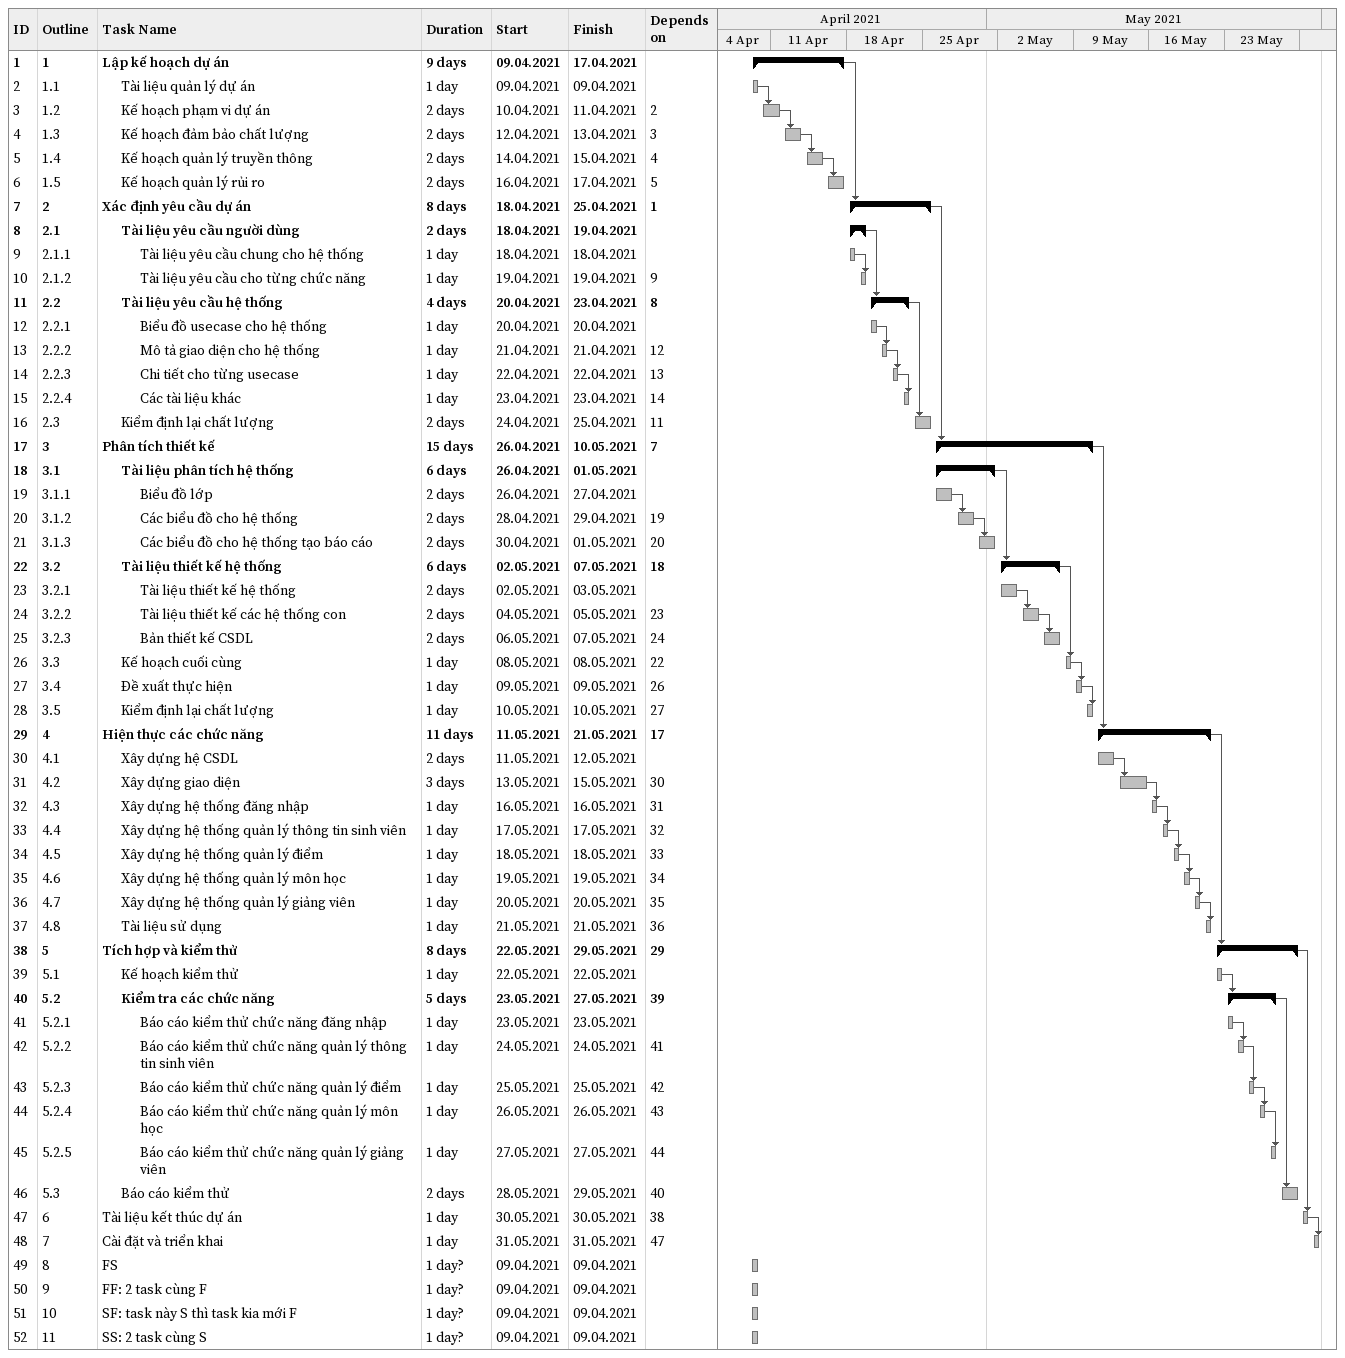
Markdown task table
| ID | WBS | Task | Duration | Start | Finish | Predecessors |
|---|---|---|---|---|---|---|
| 1 | 1 | **Lập kế hoạch dự án** | 9d | 2021-04-09 | 2021-04-17 |  |
| 2 | 1.1 | Tài liệu quản lý dự án | 1d | 2021-04-09 | 2021-04-09 |  |
| 3 | 1.2 | Kế hoạch phạm vi dự án | 2d | 2021-04-10 | 2021-04-11 | 2 |
| 4 | 1.3 | Kế hoạch đảm bảo chất lượng | 2d | 2021-04-12 | 2021-04-13 | 3 |
| 5 | 1.4 | Kế hoạch quản lý truyền thông | 2d | 2021-04-14 | 2021-04-15 | 4 |
| 6 | 1.5 | Kế hoạch quản lý rủi ro | 2d | 2021-04-16 | 2021-04-17 | 5 |
| 7 | 2 | **Xác định yêu cầu dự án** | 8d | 2021-04-18 | 2021-04-25 | 1 |
| 8 | 2.1 | **Tài liệu yêu cầu người dùng** | 2d | 2021-04-18 | 2021-04-19 |  |
| 9 | 2.1.1 | Tài liệu yêu cầu chung cho hệ thống | 1d | 2021-04-18 | 2021-04-18 |  |
| 10 | 2.1.2 | Tài liệu yêu cầu cho từng chức năng | 1d | 2021-04-19 | 2021-04-19 | 9 |
| 11 | 2.2 | **Tài liệu yêu cầu hệ thống** | 4d | 2021-04-20 | 2021-04-23 | 8 |
| 12 | 2.2.1 | Biểu đồ usecase cho hệ thống | 1d | 2021-04-20 | 2021-04-20 |  |
| 13 | 2.2.2 | Mô tả giao diện cho hệ thống | 1d | 2021-04-21 | 2021-04-21 | 12 |
| 14 | 2.2.3 | Chi tiết cho từng usecase | 1d | 2021-04-22 | 2021-04-22 | 13 |
| 15 | 2.2.4 | Các tài liệu khác | 1d | 2021-04-23 | 2021-04-23 | 14 |
| 16 | 2.3 | Kiểm định lại chất lượng | 2d | 2021-04-24 | 2021-04-25 | 11 |
| 17 | 3 | **Phân tích thiết kế** | 15d | 2021-04-26 | 2021-05-10 | 7 |
| 18 | 3.1 | **Tài liệu phân tích hệ thống** | 6d | 2021-04-26 | 2021-05-01 |  |
| 19 | 3.1.1 | Biểu đồ lớp | 2d | 2021-04-26 | 2021-04-27 |  |
| 20 | 3.1.2 | Các biểu đồ cho hệ thống | 2d | 2021-04-28 | 2021-04-29 | 19 |
| 21 | 3.1.3 | Các biểu đồ cho hệ thống tạo báo cáo | 2d | 2021-04-30 | 2021-05-01 | 20 |
| 22 | 3.2 | **Tài liệu thiết kế hệ thống** | 6d | 2021-05-02 | 2021-05-07 | 18 |
| 23 | 3.2.1 | Tài liệu thiết kế hệ thống | 2d | 2021-05-02 | 2021-05-03 |  |
| 24 | 3.2.2 | Tài liệu thiết kế các hệ thống con | 2d | 2021-05-04 | 2021-05-05 | 23 |
| 25 | 3.2.3 | Bản thiết kế CSDL | 2d | 2021-05-06 | 2021-05-07 | 24 |
| 26 | 3.3 | Kế hoạch cuối cùng | 1d | 2021-05-08 | 2021-05-08 | 22 |
| 27 | 3.4 | Đề xuất thực hiện | 1d | 2021-05-09 | 2021-05-09 | 26 |
| 28 | 3.5 | Kiểm định lại chất lượng | 1d | 2021-05-10 | 2021-05-10 | 27 |
| 29 | 4 | **Hiện thực các chức năng** | 11d | 2021-05-11 | 2021-05-21 | 17 |
| 30 | 4.1 | Xây dựng hệ CSDL | 2d | 2021-05-11 | 2021-05-12 |  |
| 31 | 4.2 | Xây dựng giao diện | 3d | 2021-05-13 | 2021-05-15 | 30 |
| 32 | 4.3 | Xây dựng hệ thống đăng nhập | 1d | 2021-05-16 | 2021-05-16 | 31 |
| 33 | 4.4 | Xây dựng hệ thống quản lý thông tin sinh viên | 1d | 2021-05-17 | 2021-05-17 | 32 |
| 34 | 4.5 | Xây dựng hệ thống quản lý điểm | 1d | 2021-05-18 | 2021-05-18 | 33 |
| 35 | 4.6 | Xây dựng hệ thống quản lý môn học | 1d | 2021-05-19 | 2021-05-19 | 34 |
| 36 | 4.7 | Xây dựng hệ thống quản lý giảng viên | 1d | 2021-05-20 | 2021-05-20 | 35 |
| 37 | 4.8 | Tài liệu sử dụng | 1d | 2021-05-21 | 2021-05-21 | 36 |
| 38 | 5 | **Tích hợp và kiểm thử** | 8d | 2021-05-22 | 2021-05-29 | 29 |
| 39 | 5.1 | Kế hoạch kiểm thử | 1d | 2021-05-22 | 2021-05-22 |  |
| 40 | 5.2 | **Kiểm tra các chức năng** | 5d | 2021-05-23 | 2021-05-27 | 39 |
| 41 | 5.2.1 | Báo cáo kiểm thử chức năng đăng nhập | 1d | 2021-05-23 | 2021-05-23 |  |
| 42 | 5.2.2 | Báo cáo kiểm thử chức năng quản lý thông tin sinh viên | 1d | 2021-05-24 | 2021-05-24 | 41 |
| 43 | 5.2.3 | Báo cáo kiểm thử chức năng quản lý điểm | 1d | 2021-05-25 | 2021-05-25 | 42 |
| 44 | 5.2.4 | Báo cáo kiểm thử chức năng quản lý môn học | 1d | 2021-05-26 | 2021-05-26 | 43 |
| 45 | 5.2.5 | Báo cáo kiểm thử chức năng quản lý giảng viên | 1d | 2021-05-27 | 2021-05-27 | 44 |
| 46 | 5.3 | Báo cáo kiểm thử | 2d | 2021-05-28 | 2021-05-29 | 40 |
| 47 | 6 | Tài liệu kết thúc dự án | 1d | 2021-05-30 | 2021-05-30 | 38 |
| 48 | 7 | Cài đặt và triển khai | 1d | 2021-05-31 | 2021-05-31 | 47 |
| 49 | 8 | FS | 1d? | 2021-04-09 | 2021-04-09 |  |
| 50 | 9 | FF: 2 task cùng F | 1d? | 2021-04-09 | 2021-04-09 |  |
| 51 | 10 | SF: task này S thì task kia mới F | 1d? | 2021-04-09 | 2021-04-09 |  |
| 52 | 11 | SS: 2 task cùng S | 1d? | 2021-04-09 | 2021-04-09 |  |
